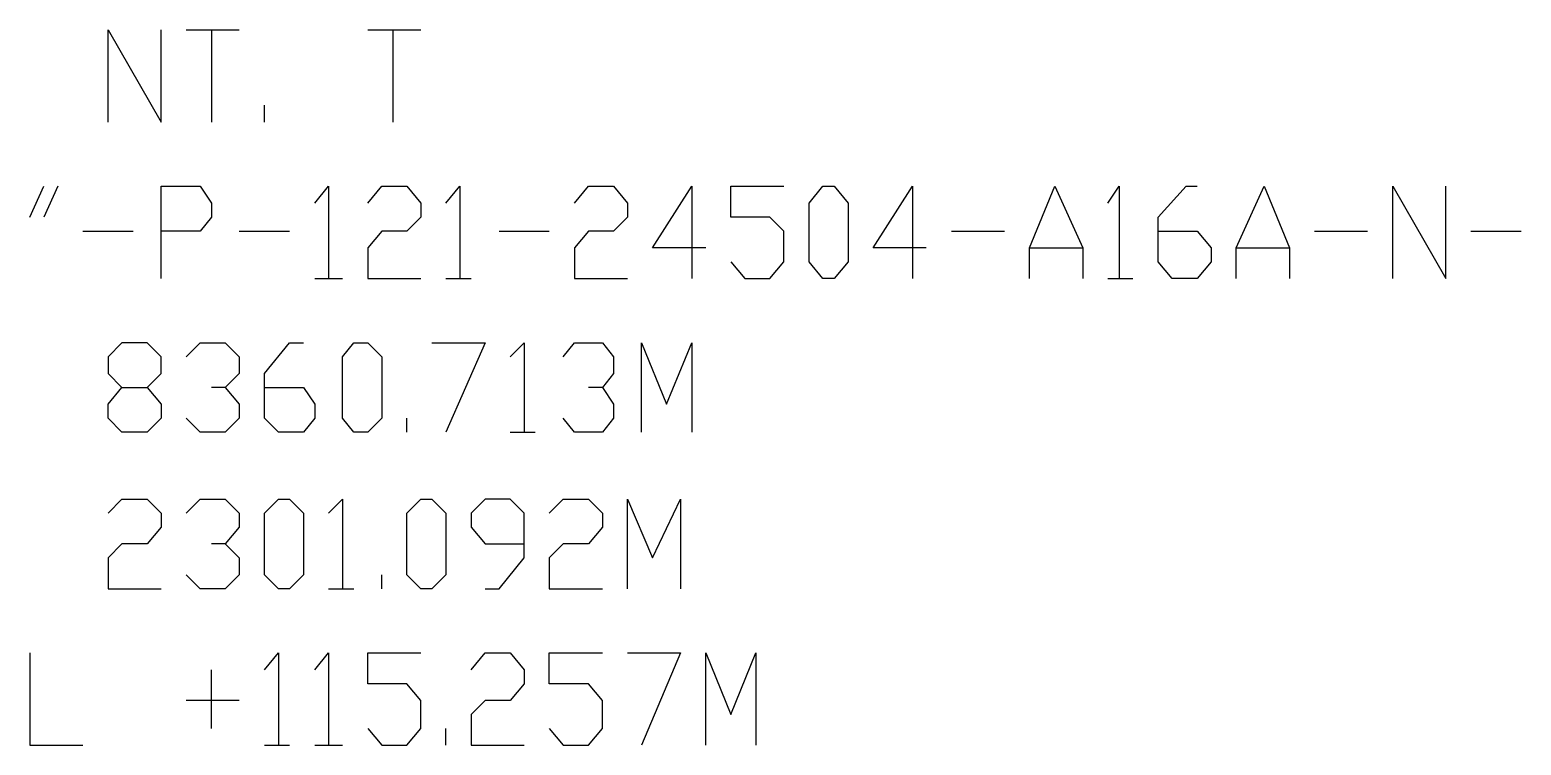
# Model space of a CAD drawing. Header units: millimetres. Extents: x 43 to 809, y -752 to -31.
# Drawn here: x 611.1 to 675.2, y -684.5 to -653.8 of the extents above; entities that cross this region are included whole.
import ezdxf

# ---------------------------------------------------------------- set-up
doc = ezdxf.new("R2010")
doc.units = ezdxf.units.MM
doc.layers.add('PDF_LINES', color=4, linetype='Continuous')

msp = doc.modelspace()

# ---------------------------------------------------------------- linework, layer by layer
at = {"layer": 'PDF_LINES'}
for p, q in [((614.44, -657.76), (614.44, -653.8)), ((614.44, -653.8), (616.72, -657.76)), ((616.72, -657.76), (616.72, -653.8)), ((617.8, -653.8), (620.08, -653.8)), ((618.88, -653.8), (618.88, -657.76)), ((625.6, -653.8), (627.88, -653.8)), ((626.68, -653.8), (626.68, -657.76)), ((621.16, -657.76), (621.16, -657.04)), ((611.08, -661.84), (611.68, -660.52)), ((612.28, -660.52), (611.68, -661.84)), ((616.72, -664.48), (616.72, -660.52)), ((616.72, -660.52), (618.4, -660.52)), ((618.4, -660.52), (618.88, -661.24)), ((623.32, -661.24), (623.92, -660.52)), ((623.92, -660.52), (623.92, -664.48)), ((625.6, -661.24), (626.2, -660.52)), ((626.2, -660.52), (627.28, -660.52)), ((627.28, -660.52), (627.88, -661.24)), ((628.96, -661.24), (629.56, -660.52)), ((629.56, -660.52), (629.56, -664.48)), ((634.48, -661.24), (635.08, -660.52)), ((635.08, -660.52), (636.16, -660.52)), ((636.16, -660.52), (636.76, -661.24)), ((637.84, -663.16), (639.52, -660.52)), ((639.52, -660.52), (639.52, -664.48)), ((641.2, -661.84), (641.2, -660.52)), ((641.2, -660.52), (643.48, -660.52)), ((644.56, -661.24), (645.16, -660.52)), ((645.16, -660.52), (645.64, -660.52)), ((645.64, -660.52), (646.24, -661.24)), ((647.32, -663.16), (649, -660.52)), ((649, -660.52), (649, -664.48)), ((654.04, -663.16), (655.12, -660.52)), ((655.12, -660.52), (656.32, -663.16)), ((657.4, -661.24), (657.88, -660.52)), ((657.88, -660.52), (657.88, -664.48)), ((659.56, -661.84), (660.76, -660.52)), ((660.76, -660.52), (661.24, -660.52)), ((662.92, -663.16), (664.12, -660.52)), ((664.12, -660.52), (665.2, -663.16)), ((669.64, -664.48), (669.64, -660.52)), ((669.64, -660.52), (671.92, -664.48)), ((671.92, -664.48), (671.92, -660.52)), ((618.88, -661.24), (618.88, -661.84)), ((627.88, -661.24), (627.88, -661.84)), ((636.76, -661.24), (636.76, -661.84)), ((644.56, -663.76), (644.56, -661.24)), ((646.24, -661.24), (646.24, -663.76)), ((618.88, -661.84), (618.4, -662.44)), ((627.88, -661.84), (627.28, -662.44)), ((636.76, -661.84), (636.16, -662.44)), ((642.88, -661.84), (641.2, -661.84)), ((643.48, -662.44), (642.88, -661.84)), ((659.56, -663.76), (659.56, -661.84)), ((613.36, -662.44), (615.52, -662.44)), ((618.4, -662.44), (616.72, -662.44)), ((620.08, -662.44), (622.24, -662.44)), ((626.2, -662.44), (625.6, -663.16)), ((627.28, -662.44), (626.2, -662.44)), ((631.24, -662.44), (633.4, -662.44)), ((635.08, -662.44), (634.48, -663.16)), ((636.16, -662.44), (635.08, -662.44)), ((643.48, -663.76), (643.48, -662.44)), ((650.68, -662.44), (652.96, -662.44)), ((659.56, -662.44), (661.24, -662.44)), ((661.24, -662.44), (661.84, -663.16)), ((666.28, -662.44), (668.56, -662.44)), ((673, -662.44), (675.16, -662.44)), ((625.6, -663.16), (625.6, -664.48)), ((634.48, -663.16), (634.48, -664.48)), ((640.12, -663.16), (637.84, -663.16)), ((649.6, -663.16), (647.32, -663.16)), ((654.04, -664.48), (654.04, -663.16)), ((654.04, -663.16), (656.32, -663.16)), ((656.32, -663.16), (656.32, -664.48)), ((661.84, -663.16), (661.84, -663.76)), ((662.92, -664.48), (662.92, -663.16)), ((662.92, -663.16), (665.2, -663.16)), ((665.2, -663.16), (665.2, -664.48)), ((641.2, -663.76), (641.8, -664.48)), ((642.88, -664.48), (643.48, -663.76)), ((645.16, -664.48), (644.56, -663.76)), ((646.24, -663.76), (645.64, -664.48)), ((660.16, -664.48), (659.56, -663.76)), ((661.84, -663.76), (661.24, -664.48)), ((623.32, -664.48), (624.52, -664.48)), ((625.6, -664.48), (627.88, -664.48)), ((628.96, -664.48), (630.04, -664.48)), ((634.48, -664.48), (636.76, -664.48)), ((641.8, -664.48), (642.88, -664.48)), ((645.64, -664.48), (645.16, -664.48)), ((657.4, -664.48), (658.48, -664.48)), ((661.24, -664.48), (660.16, -664.48)), ((615.04, -667.24), (614.44, -667.84)), ((616.12, -667.24), (615.04, -667.24)), ((616.72, -667.84), (616.12, -667.24)), ((617.8, -667.84), (618.4, -667.24)), ((618.4, -667.24), (619.48, -667.24)), ((619.48, -667.24), (620.08, -667.84)), ((621.16, -668.56), (622.24, -667.24)), ((622.24, -667.24), (622.84, -667.24)), ((624.52, -667.84), (625, -667.24)), ((625, -667.24), (625.6, -667.24)), ((625.6, -667.24), (626.2, -667.84)), ((628.36, -667.24), (630.64, -667.24)), ((630.64, -667.24), (628.96, -671.08)), ((631.72, -667.84), (632.32, -667.24)), ((632.32, -667.24), (632.32, -671.08)), ((634, -667.84), (634.48, -667.24)), ((634.48, -667.24), (635.68, -667.24)), ((635.68, -667.24), (636.16, -667.84)), ((637.36, -671.08), (637.36, -667.24)), ((637.36, -667.24), (638.44, -669.88)), ((638.44, -669.88), (639.52, -667.24)), ((639.52, -667.24), (639.52, -671.08)), ((614.44, -667.84), (614.44, -668.56)), ((616.72, -668.56), (616.72, -667.84)), ((620.08, -667.84), (620.08, -668.56)), ((624.52, -670.48), (624.52, -667.84)), ((626.2, -667.84), (626.2, -670.48)), ((636.16, -667.84), (636.16, -668.56)), ((614.44, -668.56), (615.04, -669.16)), ((616.12, -669.16), (616.72, -668.56)), ((620.08, -668.56), (619.48, -669.16)), ((621.16, -670.48), (621.16, -668.56)), ((636.16, -668.56), (635.68, -669.16)), ((614.44, -669.88), (615.04, -669.16)), ((615.04, -669.16), (616.12, -669.16)), ((616.12, -669.16), (616.72, -669.88)), ((619.48, -669.16), (618.88, -669.16)), ((619.48, -669.16), (620.08, -669.88)), ((621.16, -669.16), (622.84, -669.16)), ((622.84, -669.16), (623.32, -669.88)), ((635.68, -669.16), (635.08, -669.16)), ((635.68, -669.16), (636.16, -669.88)), ((614.44, -670.48), (614.44, -669.88)), ((616.72, -669.88), (616.72, -670.48)), ((620.08, -669.88), (620.08, -670.48)), ((623.32, -669.88), (623.32, -670.48)), ((636.16, -669.88), (636.16, -670.48)), ((615.04, -671.08), (614.44, -670.48)), ((616.72, -670.48), (616.12, -671.08)), ((618.4, -671.08), (617.8, -670.48)), ((620.08, -670.48), (619.48, -671.08)), ((621.76, -671.08), (621.16, -670.48)), ((623.32, -670.48), (622.84, -671.08)), ((625, -671.08), (624.52, -670.48)), ((626.2, -670.48), (625.6, -671.08)), ((627.28, -671.08), (627.28, -670.48)), ((634.48, -671.08), (634, -670.48)), ((636.16, -670.48), (635.68, -671.08)), ((616.12, -671.08), (615.04, -671.08)), ((619.48, -671.08), (618.4, -671.08)), ((622.84, -671.08), (621.76, -671.08)), ((625.6, -671.08), (625, -671.08)), ((631.72, -671.08), (632.8, -671.08)), ((635.68, -671.08), (634.48, -671.08)), ((614.44, -674.56), (615.04, -673.96)), ((615.04, -673.96), (616.12, -673.96)), ((616.12, -673.96), (616.72, -674.56)), ((617.8, -674.56), (618.4, -673.96)), ((618.4, -673.96), (619.48, -673.96)), ((619.48, -673.96), (620.08, -674.56)), ((621.16, -674.56), (621.76, -673.96)), ((621.76, -673.96), (622.24, -673.96)), ((622.24, -673.96), (622.84, -674.56)), ((623.92, -674.56), (624.52, -673.96)), ((624.52, -673.96), (624.52, -677.8)), ((627.28, -674.56), (627.88, -673.96)), ((627.88, -673.96), (628.36, -673.96)), ((628.36, -673.96), (628.96, -674.56)), ((630.64, -673.96), (630.04, -674.56)), ((631.72, -673.96), (630.64, -673.96)), ((632.32, -674.56), (631.72, -673.96)), ((633.4, -674.56), (634, -673.96)), ((634, -673.96), (635.08, -673.96)), ((635.08, -673.96), (635.68, -674.56)), ((636.76, -677.8), (636.76, -673.96)), ((636.76, -673.96), (637.84, -676.48)), ((637.84, -676.48), (639.04, -673.96)), ((639.04, -673.96), (639.04, -677.8)), ((616.72, -674.56), (616.72, -675.16)), ((620.08, -674.56), (620.08, -675.16)), ((621.16, -677.2), (621.16, -674.56)), ((622.84, -674.56), (622.84, -677.2)), ((627.28, -677.2), (627.28, -674.56)), ((628.96, -674.56), (628.96, -677.2)), ((630.04, -674.56), (630.04, -675.16)), ((632.32, -676.48), (632.32, -674.56)), ((635.68, -674.56), (635.68, -675.16)), ((616.72, -675.16), (616.12, -675.88)), ((620.08, -675.16), (619.48, -675.88)), ((630.04, -675.16), (630.64, -675.88)), ((635.68, -675.16), (635.08, -675.88)), ((615.04, -675.88), (614.44, -676.48)), ((616.12, -675.88), (615.04, -675.88)), ((619.48, -675.88), (618.88, -675.88)), ((619.48, -675.88), (620.08, -676.48)), ((630.64, -675.88), (632.32, -675.88)), ((634, -675.88), (633.4, -676.48)), ((635.08, -675.88), (634, -675.88)), ((614.44, -676.48), (614.44, -677.8)), ((620.08, -676.48), (620.08, -677.2)), ((631.24, -677.8), (632.32, -676.48)), ((633.4, -676.48), (633.4, -677.8)), ((618.4, -677.8), (617.8, -677.2)), ((620.08, -677.2), (619.48, -677.8)), ((621.76, -677.8), (621.16, -677.2)), ((622.84, -677.2), (622.24, -677.8)), ((626.2, -677.8), (626.2, -677.2)), ((627.88, -677.8), (627.28, -677.2)), ((628.96, -677.2), (628.36, -677.8)), ((614.44, -677.8), (616.72, -677.8)), ((619.48, -677.8), (618.4, -677.8)), ((622.24, -677.8), (621.76, -677.8)), ((623.92, -677.8), (625, -677.8)), ((628.36, -677.8), (627.88, -677.8)), ((630.64, -677.8), (631.24, -677.8)), ((633.4, -677.8), (635.68, -677.8)), ((611.08, -680.56), (611.08, -684.52)), ((621.16, -681.28), (621.76, -680.56)), ((621.76, -680.56), (621.76, -684.52)), ((623.32, -681.28), (623.92, -680.56)), ((623.92, -680.56), (623.92, -684.52)), ((625.6, -681.88), (625.6, -680.56)), ((625.6, -680.56), (627.88, -680.56)), ((630.04, -681.28), (630.64, -680.56)), ((630.64, -680.56), (631.72, -680.56)), ((631.72, -680.56), (632.32, -681.28)), ((633.4, -681.88), (633.4, -680.56)), ((633.4, -680.56), (635.68, -680.56)), ((636.76, -680.56), (639.04, -680.56)), ((639.04, -680.56), (637.36, -684.52)), ((640.12, -684.52), (640.12, -680.56)), ((640.12, -680.56), (641.2, -683.2)), ((641.2, -683.2), (642.28, -680.56)), ((642.28, -680.56), (642.28, -684.52)), ((618.88, -683.8), (618.88, -681.28)), ((632.32, -681.28), (632.32, -681.88)), ((627.28, -681.88), (625.6, -681.88)), ((627.88, -682.6), (627.28, -681.88)), ((632.32, -681.88), (631.72, -682.6)), ((635.08, -681.88), (633.4, -681.88)), ((635.68, -682.6), (635.08, -681.88)), ((620.08, -682.6), (617.8, -682.6)), ((627.88, -683.8), (627.88, -682.6)), ((630.64, -682.6), (630.04, -683.2)), ((631.72, -682.6), (630.64, -682.6)), ((635.68, -683.8), (635.68, -682.6)), ((630.04, -683.2), (630.04, -684.52)), ((625.6, -683.8), (626.2, -684.52)), ((627.28, -684.52), (627.88, -683.8)), ((628.96, -684.52), (628.96, -683.8)), ((633.4, -683.8), (634, -684.52)), ((635.08, -684.52), (635.68, -683.8)), ((611.08, -684.52), (613.36, -684.52)), ((621.16, -684.52), (622.24, -684.52)), ((623.32, -684.52), (624.52, -684.52)), ((626.2, -684.52), (627.28, -684.52)), ((630.04, -684.52), (632.32, -684.52)), ((634, -684.52), (635.08, -684.52))]:
    msp.add_line(p, q, dxfattribs=at)

doc.saveas('drawing.dxf')
